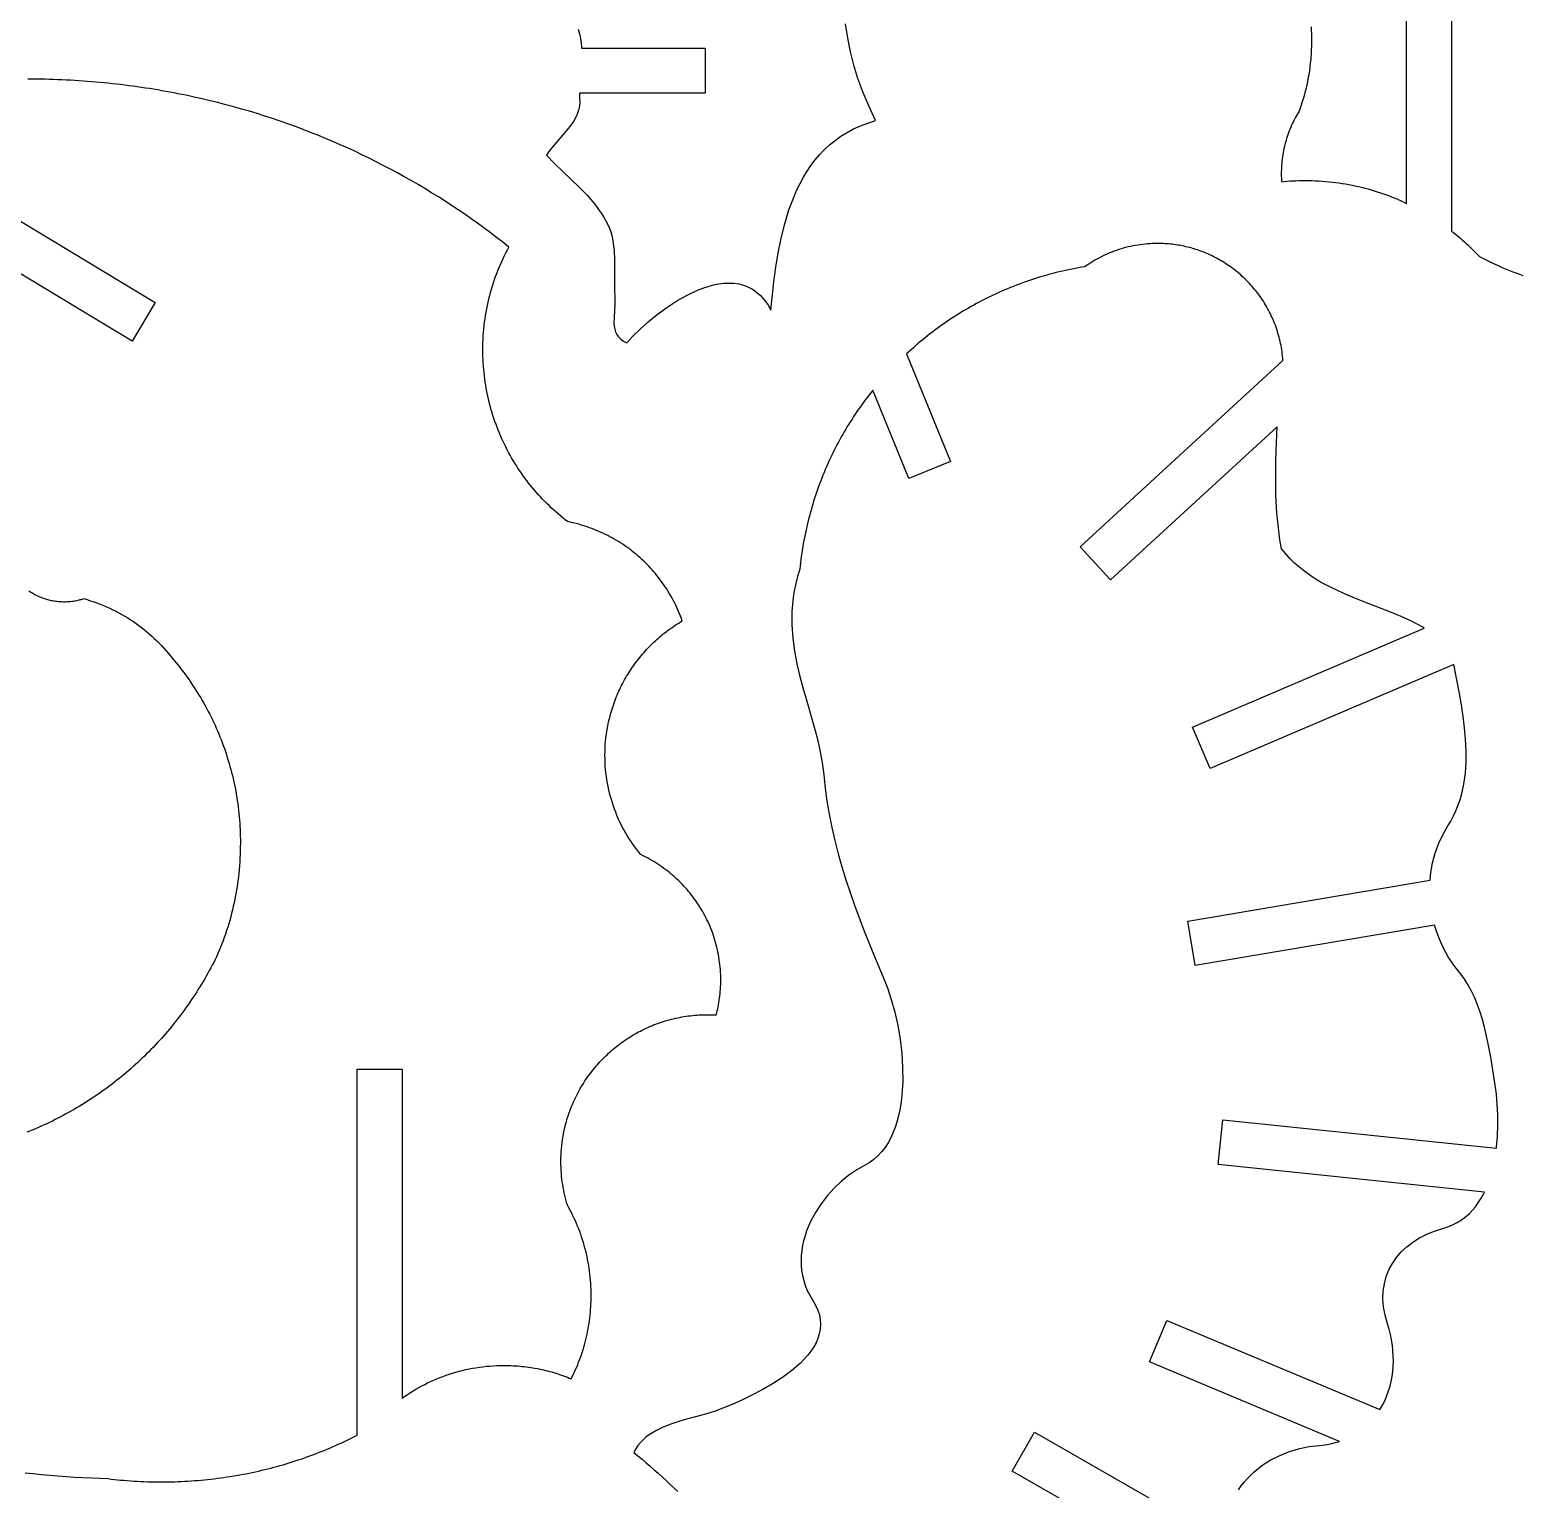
# Model space of a CAD drawing. Extents: x 296 to 476, y 465 to 753.
# Drawn here: x 346.6 to 397.6, y 596.5 to 646.4 of the extents above; entities that cross this region are included whole.
import ezdxf

# ---------------------------------------------------------------- set-up
doc = ezdxf.new("R2010")
doc.units = 0
doc.layers.add('Default_Layer', color=1, linetype='CONTINUOUS')

msp = doc.modelspace()

# ---------------------------------------------------------------- linework, layer by layer
at = {"layer": 'Default_Layer'}
for points in [[(390.433, 646.538), (390.439, 646.425), (390.443, 646.311), (390.446, 646.197), (390.447, 646.083), (390.446, 646.001), (390.445, 645.92), (390.443, 645.839), (390.44, 645.758), (390.436, 645.678), (390.431, 645.597), (390.425, 645.518), (390.419, 645.438), (390.411, 645.359), (390.403, 645.28), (390.394, 645.201), (390.384, 645.123), (390.373, 645.045), (390.362, 644.968), (390.349, 644.891), (390.336, 644.814), (390.322, 644.738), (390.308, 644.662), (390.292, 644.587), (390.276, 644.512), (390.259, 644.438), (390.241, 644.364), (390.223, 644.291), (390.204, 644.218), (390.184, 644.146), (390.163, 644.074), (390.142, 644.003), (390.12, 643.932), (390.098, 643.862), (390.074, 643.793), (390.05, 643.724), (390.025, 643.656), (389.99, 643.599), (389.955, 643.54), (389.921, 643.48), (389.889, 643.42), (389.857, 643.359), (389.826, 643.298), (389.796, 643.236), (389.767, 643.173), (389.74, 643.109), (389.713, 643.045), (389.687, 642.98), (389.662, 642.915), (389.639, 642.848), (389.616, 642.782), (389.595, 642.715), (389.575, 642.647), (389.555, 642.578), (389.537, 642.51), (389.521, 642.44), (389.505, 642.37), (389.49, 642.3), (389.477, 642.229), (389.465, 642.158), (389.454, 642.086), (389.444, 642.014), (389.436, 641.941), (389.429, 641.868), (389.423, 641.795), (389.418, 641.721), (389.415, 641.647), (389.413, 641.573), (389.412, 641.498), (389.413, 641.43), (389.415, 641.364), (389.417, 641.3), (389.421, 641.24), (389.512, 641.249), (389.607, 641.257), (389.704, 641.264), (389.804, 641.269), (389.906, 641.274), (390.009, 641.277), (390.114, 641.279), (390.219, 641.279), (390.337, 641.279), (390.455, 641.276), (390.573, 641.272), (390.69, 641.266), (390.806, 641.259), (390.922, 641.25), (391.038, 641.239), (391.153, 641.227), (391.268, 641.213), (391.382, 641.198), (391.495, 641.181), (391.608, 641.162), (391.72, 641.142), (391.831, 641.121), (391.942, 641.098), (392.052, 641.074), (392.161, 641.048), (392.27, 641.021), (392.377, 640.992), (392.484, 640.962), (392.591, 640.931), (392.696, 640.898), (392.801, 640.864), (392.904, 640.828), (393.007, 640.792), (393.109, 640.754), (393.21, 640.714), (393.31, 640.674), (393.409, 640.632), (393.507, 640.588), (393.604, 640.544), (393.7, 640.498), (393.7, 650.958)], [(395.237, 650.958), (395.237, 639.552), (395.302, 639.5), (395.366, 639.448), (395.429, 639.396), (395.492, 639.344), (395.553, 639.291), (395.614, 639.238), (395.675, 639.184), (395.734, 639.13), (395.793, 639.075), (395.851, 639.02), (395.909, 638.964), (395.966, 638.908), (396.022, 638.852), (396.078, 638.794), (396.134, 638.737), (396.189, 638.678), (396.346, 638.598), (396.506, 638.519), (396.667, 638.443), (396.83, 638.369), (396.994, 638.297), (397.16, 638.227), (397.328, 638.16), (397.498, 638.095), (397.668, 638.032)], [(365.366, 646.453), (365.416, 646.295), (365.451, 646.135), (365.472, 645.975), (365.482, 645.814), (365.482, 645.805), (369.713, 645.805), (369.713, 644.269), (365.408, 644.269), (365.417, 644.125), (365.422, 643.97), (365.408, 643.824), (365.377, 643.684), (365.331, 643.552), (365.272, 643.424), (365.201, 643.302), (365.033, 643.068), (364.843, 642.842), (364.645, 642.617), (364.455, 642.387), (364.367, 642.268), (364.287, 642.144), (364.559, 641.862), (364.839, 641.591), (365.402, 641.054), (365.671, 640.776), (365.924, 640.482), (366.042, 640.328), (366.154, 640.167), (366.258, 639.999), (366.355, 639.824), (366.424, 639.673), (366.48, 639.52), (366.524, 639.364), (366.557, 639.207), (366.598, 638.887), (366.612, 638.563), (366.604, 637.911), (366.604, 637.587), (366.62, 637.268), (366.624, 637.053), (366.61, 636.832), (366.593, 636.611), (366.59, 636.397), (366.599, 636.293), (366.616, 636.194), (366.646, 636.1), (366.688, 636.01), (366.746, 635.928), (366.822, 635.852), (366.916, 635.784), (367.033, 635.724), (367.24, 635.953), (367.485, 636.196), (367.763, 636.446), (368.067, 636.695), (368.393, 636.935), (368.735, 637.159), (369.09, 637.36), (369.45, 637.529), (369.632, 637.599), (369.813, 637.659), (369.993, 637.708), (370.171, 637.743), (370.347, 637.765), (370.521, 637.773), (370.691, 637.765), (370.857, 637.741), (371.018, 637.7), (371.174, 637.64), (371.323, 637.561), (371.466, 637.462), (371.602, 637.342), (371.73, 637.2), (371.849, 637.035), (371.959, 636.845), (372.06, 637.815), (372.127, 638.312), (372.208, 638.81), (372.308, 639.306), (372.429, 639.795), (372.575, 640.273), (372.658, 640.506), (372.748, 640.735), (372.847, 640.959), (372.953, 641.177), (373.069, 641.389), (373.193, 641.594), (373.327, 641.792), (373.47, 641.982), (373.624, 642.163), (373.789, 642.336), (373.965, 642.499), (374.152, 642.652), (374.351, 642.795), (374.562, 642.926), (374.786, 643.046), (375.024, 643.153), (375.275, 643.247), (375.539, 643.329), (375.306, 643.834), (375.105, 644.31), (374.934, 644.77), (374.791, 645.222), (374.675, 645.678), (374.583, 646.147), (374.514, 646.642)], [(346.449, 597.076), (346.728, 597.047), (347.009, 597.02), (347.29, 596.995), (347.574, 596.972), (347.858, 596.951), (348.143, 596.932), (348.43, 596.915), (348.717, 596.9), (349.006, 596.887), (349.295, 596.876), (349.398, 596.863), (349.504, 596.851), (349.61, 596.84), (349.719, 596.829), (349.829, 596.819), (349.94, 596.81), (350.053, 596.802), (350.167, 596.794), (350.282, 596.787), (350.399, 596.781), (350.516, 596.776), (350.633, 596.772), (350.752, 596.769), (350.871, 596.767), (350.99, 596.765), (351.11, 596.765), (351.225, 596.765), (351.339, 596.767), (351.453, 596.769), (351.567, 596.772), (351.681, 596.776), (351.794, 596.78), (351.907, 596.786), (352.02, 596.792), (352.133, 596.799), (352.246, 596.808), (352.358, 596.816), (352.47, 596.826), (352.581, 596.837), (352.693, 596.848), (352.804, 596.86), (352.915, 596.873), (353.025, 596.887), (353.136, 596.901), (353.246, 596.917), (353.356, 596.933), (353.465, 596.95), (353.574, 596.968), (353.683, 596.986), (353.791, 597.005), (353.899, 597.025), (354.007, 597.046), (354.115, 597.068), (354.222, 597.09), (354.329, 597.113), (354.435, 597.137), (354.541, 597.162), (354.647, 597.187), (354.753, 597.213), (354.858, 597.24), (354.962, 597.267), (355.066, 597.296), (355.17, 597.325), (355.274, 597.354), (355.377, 597.385), (355.48, 597.416), (355.582, 597.448), (355.684, 597.48), (355.785, 597.514), (355.887, 597.547), (355.987, 597.582), (356.087, 597.617), (356.187, 597.653), (356.287, 597.69), (356.385, 597.727), (356.484, 597.766), (356.582, 597.804), (356.68, 597.844), (356.777, 597.884), (356.873, 597.924), (356.969, 597.966), (357.065, 598.008), (357.16, 598.05), (357.255, 598.093), (357.349, 598.137), (357.443, 598.182), (357.536, 598.227), (357.629, 598.273), (357.721, 598.319), (357.813, 598.366), (357.813, 610.887), (359.349, 610.887), (359.349, 599.63), (359.44, 599.694), (359.533, 599.757), (359.627, 599.819), (359.722, 599.879), (359.819, 599.936), (359.917, 599.993), (360.016, 600.047), (360.117, 600.099), (360.218, 600.15), (360.321, 600.199), (360.425, 600.246), (360.531, 600.291), (360.637, 600.334), (360.744, 600.375), (360.853, 600.414), (360.962, 600.451), (361.072, 600.486), (361.184, 600.519), (361.296, 600.55), (361.409, 600.579), (361.524, 600.605), (361.639, 600.63), (361.754, 600.652), (361.871, 600.672), (361.989, 600.689), (362.107, 600.705), (362.226, 600.718), (362.345, 600.729), (362.466, 600.737), (362.587, 600.743), (362.708, 600.747), (362.831, 600.748), (362.908, 600.748), (362.985, 600.746), (363.062, 600.744), (363.139, 600.74), (363.216, 600.736), (363.292, 600.731), (363.368, 600.724), (363.443, 600.717), (363.519, 600.709), (363.593, 600.7), (363.668, 600.69), (363.742, 600.68), (363.816, 600.668), (363.889, 600.655), (363.962, 600.642), (364.035, 600.628), (364.107, 600.613), (364.178, 600.597), (364.249, 600.58), (364.32, 600.562), (364.39, 600.544), (364.46, 600.525), (364.529, 600.505), (364.598, 600.484), (364.666, 600.462), (364.733, 600.44), (364.8, 600.417), (364.867, 600.393), (364.932, 600.368), (364.998, 600.343), (365.062, 600.317), (365.126, 600.29), (365.166, 600.368), (365.205, 600.447), (365.243, 600.527), (365.279, 600.608), (365.315, 600.689), (365.349, 600.772), (365.383, 600.855), (365.415, 600.939), (365.446, 601.023), (365.476, 601.109), (365.504, 601.195), (365.532, 601.282), (365.558, 601.369), (365.583, 601.457), (365.607, 601.546), (365.63, 601.636), (365.651, 601.726), (365.671, 601.816), (365.69, 601.908), (365.707, 601.999), (365.723, 602.092), (365.738, 602.185), (365.752, 602.278), (365.764, 602.372), (365.774, 602.467), (365.784, 602.561), (365.792, 602.657), (365.798, 602.753), (365.803, 602.849), (365.807, 602.945), (365.809, 603.042), (365.81, 603.14), (365.809, 603.245), (365.806, 603.35), (365.802, 603.454), (365.796, 603.558), (365.789, 603.662), (365.779, 603.765), (365.768, 603.868), (365.756, 603.97), (365.742, 604.071), (365.726, 604.172), (365.709, 604.272), (365.69, 604.372), (365.669, 604.471), (365.647, 604.569), (365.624, 604.667), (365.599, 604.764), (365.572, 604.86), (365.545, 604.956), (365.515, 605.05), (365.485, 605.144), (365.452, 605.238), (365.419, 605.33), (365.384, 605.422), (365.348, 605.512), (365.31, 605.602), (365.271, 605.691), (365.231, 605.779), (365.189, 605.866), (365.147, 605.953), (365.103, 606.038), (365.057, 606.122), (365.011, 606.205), (364.983, 606.291), (364.958, 606.379), (364.934, 606.468), (364.911, 606.558), (364.89, 606.65), (364.871, 606.742), (364.853, 606.836), (364.837, 606.932), (364.823, 607.028), (364.811, 607.125), (364.8, 607.223), (364.791, 607.322), (364.784, 607.421), (364.779, 607.522), (364.777, 607.623), (364.776, 607.724), (364.777, 607.833), (364.78, 607.942), (364.786, 608.05), (364.794, 608.157), (364.804, 608.264), (364.817, 608.37), (364.831, 608.475), (364.848, 608.58), (364.867, 608.683), (364.888, 608.786), (364.911, 608.889), (364.936, 608.99), (364.963, 609.091), (364.992, 609.19), (365.024, 609.289), (365.057, 609.387), (365.092, 609.484), (365.129, 609.58), (365.168, 609.675), (365.208, 609.769), (365.251, 609.862), (365.295, 609.953), (365.341, 610.044), (365.389, 610.134), (365.439, 610.222), (365.49, 610.309), (365.543, 610.395), (365.598, 610.48), (365.654, 610.563), (365.712, 610.646), (365.771, 610.726), (365.832, 610.806), (365.876, 610.861), (365.921, 610.916), (365.966, 610.97), (366.012, 611.023), (366.059, 611.076), (366.106, 611.128), (366.154, 611.179), (366.203, 611.23), (366.253, 611.28), (366.303, 611.329), (366.354, 611.377), (366.405, 611.425), (366.457, 611.472), (366.51, 611.519), (366.563, 611.564), (366.617, 611.609), (366.672, 611.653), (366.727, 611.697), (366.783, 611.739), (366.839, 611.781), (366.896, 611.822), (366.954, 611.863), (367.012, 611.902), (367.071, 611.941), (367.13, 611.979), (367.19, 612.016), (367.25, 612.052), (367.311, 612.087), (367.373, 612.122), (367.435, 612.156), (367.497, 612.188), (367.56, 612.221), (367.624, 612.252), (367.688, 612.282), (367.752, 612.311), (367.817, 612.34), (367.882, 612.367), (367.948, 612.394), (368.014, 612.42), (368.081, 612.445), (368.148, 612.469), (368.216, 612.492), (368.284, 612.514), (368.352, 612.535), (368.421, 612.555), (368.491, 612.574), (368.56, 612.592), (368.63, 612.61), (368.701, 612.626), (368.772, 612.641), (368.843, 612.655), (368.914, 612.669), (368.986, 612.681), (369.058, 612.692), (369.131, 612.702), (369.204, 612.711), (369.277, 612.719), (369.35, 612.726), (369.424, 612.732), (369.498, 612.737), (369.573, 612.741), (369.647, 612.744), (369.722, 612.745), (369.797, 612.746), (369.874, 612.745), (369.948, 612.744), (370.02, 612.741), (370.088, 612.738), (370.106, 612.806), (370.123, 612.875), (370.139, 612.946), (370.154, 613.017), (370.168, 613.09), (370.18, 613.163), (370.192, 613.238), (370.203, 613.313), (370.212, 613.389), (370.22, 613.466), (370.227, 613.543), (370.233, 613.621), (370.237, 613.7), (370.241, 613.779), (370.243, 613.859), (370.243, 613.939), (370.242, 614.027), (370.24, 614.115), (370.236, 614.202), (370.23, 614.289), (370.223, 614.376), (370.215, 614.462), (370.204, 614.547), (370.193, 614.633), (370.179, 614.717), (370.164, 614.801), (370.148, 614.885), (370.13, 614.968), (370.111, 615.051), (370.091, 615.133), (370.068, 615.214), (370.045, 615.295), (370.02, 615.376), (369.994, 615.455), (369.966, 615.534), (369.937, 615.613), (369.907, 615.69), (369.875, 615.768), (369.842, 615.844), (369.807, 615.92), (369.772, 615.995), (369.735, 616.069), (369.696, 616.143), (369.657, 616.215), (369.616, 616.287), (369.574, 616.359), (369.531, 616.429), (369.487, 616.499), (369.441, 616.568), (369.394, 616.636), (369.346, 616.703), (369.297, 616.769), (369.247, 616.834), (369.195, 616.899), (369.143, 616.963), (369.089, 617.025), (369.035, 617.087), (368.979, 617.148), (368.922, 617.208), (368.864, 617.267), (368.806, 617.325), (368.746, 617.382), (368.685, 617.438), (368.623, 617.493), (368.56, 617.546), (368.496, 617.599), (368.431, 617.651), (368.366, 617.702), (368.299, 617.751), (368.231, 617.8), (368.163, 617.847), (368.094, 617.893), (368.023, 617.938), (367.952, 617.982), (367.881, 618.025), (367.808, 618.066), (367.734, 618.107), (367.66, 618.146), (367.585, 618.184), (367.509, 618.22), (367.438, 618.307), (367.369, 618.395), (367.302, 618.485), (367.237, 618.576), (367.174, 618.668), (367.112, 618.762), (367.053, 618.858), (366.995, 618.955), (366.94, 619.053), (366.886, 619.153), (366.835, 619.253), (366.785, 619.356), (366.738, 619.459), (366.693, 619.564), (366.65, 619.669), (366.61, 619.776), (366.571, 619.884), (366.535, 619.993), (366.501, 620.104), (366.469, 620.215), (366.44, 620.327), (366.413, 620.44), (366.389, 620.554), (366.367, 620.669), (366.347, 620.785), (366.33, 620.902), (366.316, 621.019), (366.304, 621.138), (366.295, 621.257), (366.288, 621.377), (366.284, 621.497), (366.283, 621.618), (366.284, 621.741), (366.288, 621.863), (366.295, 621.983), (366.304, 622.102), (366.316, 622.218), (366.33, 622.331), (366.346, 622.441), (366.364, 622.548), (366.378, 622.622), (366.393, 622.695), (366.409, 622.768), (366.426, 622.84), (366.444, 622.912), (366.462, 622.984), (366.482, 623.055), (366.502, 623.126), (366.524, 623.196), (366.546, 623.266), (366.569, 623.336), (366.594, 623.405), (366.619, 623.473), (366.644, 623.541), (366.671, 623.609), (366.699, 623.676), (366.727, 623.743), (366.757, 623.809), (366.787, 623.874), (366.818, 623.94), (366.85, 624.004), (366.883, 624.068), (366.917, 624.132), (366.951, 624.195), (366.986, 624.258), (367.022, 624.32), (367.059, 624.381), (367.097, 624.442), (367.135, 624.502), (367.174, 624.562), (367.214, 624.621), (367.255, 624.68), (367.297, 624.738), (367.339, 624.796), (367.382, 624.853), (367.426, 624.909), (367.47, 624.965), (367.515, 625.02), (367.561, 625.074), (367.608, 625.128), (367.656, 625.181), (367.704, 625.234), (367.752, 625.286), (367.802, 625.337), (367.852, 625.388), (367.903, 625.438), (367.955, 625.487), (368.007, 625.536), (368.06, 625.584), (368.113, 625.631), (368.167, 625.677), (368.222, 625.723), (368.278, 625.769), (368.334, 625.813), (368.39, 625.857), (368.448, 625.9), (368.506, 625.942), (368.564, 625.984), (368.623, 626.025), (368.683, 626.065), (368.743, 626.104), (368.804, 626.143), (368.866, 626.181), (368.928, 626.218), (368.898, 626.299), (368.867, 626.38), (368.835, 626.459), (368.802, 626.539), (368.767, 626.617), (368.732, 626.695), (368.695, 626.772), (368.657, 626.848), (368.618, 626.923), (368.577, 626.998), (368.536, 627.072), (368.493, 627.145), (368.449, 627.218), (368.405, 627.29), (368.359, 627.36), (368.312, 627.43), (368.264, 627.5), (368.214, 627.568), (368.164, 627.635), (368.113, 627.702), (368.061, 627.768), (368.008, 627.833), (367.953, 627.897), (367.898, 627.96), (367.842, 628.022), (367.785, 628.083), (367.727, 628.143), (367.667, 628.203), (367.607, 628.261), (367.546, 628.318), (367.485, 628.375), (367.422, 628.43), (367.358, 628.485), (367.294, 628.538), (367.228, 628.59), (367.162, 628.642), (367.095, 628.692), (367.027, 628.741), (366.958, 628.789), (366.888, 628.836), (366.818, 628.882), (366.747, 628.927), (366.675, 628.971), (366.602, 629.014), (366.528, 629.055), (366.454, 629.095), (366.379, 629.134), (366.303, 629.172), (366.227, 629.209), (366.15, 629.245), (366.072, 629.279), (365.993, 629.312), (365.914, 629.344), (365.834, 629.375), (365.753, 629.404), (365.672, 629.433), (365.59, 629.459), (365.508, 629.485), (365.425, 629.509), (365.341, 629.532), (365.257, 629.554), (365.172, 629.575), (365.087, 629.594), (365.001, 629.611), (364.919, 629.676), (364.837, 629.742), (364.757, 629.808), (364.677, 629.876), (364.599, 629.945), (364.521, 630.015), (364.445, 630.086), (364.369, 630.158), (364.295, 630.231), (364.221, 630.305), (364.149, 630.38), (364.078, 630.456), (364.007, 630.533), (363.938, 630.611), (363.87, 630.69), (363.803, 630.77), (363.737, 630.85), (363.672, 630.932), (363.609, 631.014), (363.546, 631.098), (363.485, 631.182), (363.425, 631.267), (363.366, 631.353), (363.308, 631.44), (363.252, 631.528), (363.196, 631.617), (363.142, 631.706), (363.089, 631.796), (363.038, 631.887), (362.988, 631.979), (362.938, 632.071), (362.891, 632.165), (362.844, 632.259), (362.799, 632.353), (362.755, 632.449), (362.713, 632.545), (362.671, 632.642), (362.632, 632.74), (362.593, 632.838), (362.556, 632.937), (362.52, 633.036), (362.486, 633.137), (362.453, 633.237), (362.421, 633.339), (362.391, 633.441), (362.363, 633.544), (362.336, 633.647), (362.31, 633.751), (362.286, 633.855), (362.263, 633.96), (362.242, 634.066), (362.222, 634.172), (362.204, 634.278), (362.187, 634.385), (362.172, 634.493), (362.158, 634.601), (362.146, 634.71), (362.135, 634.819), (362.126, 634.928), (362.119, 635.038), (362.113, 635.148), (362.109, 635.259), (362.107, 635.37), (362.106, 635.482), (362.107, 635.602), (362.11, 635.723), (362.115, 635.843), (362.121, 635.962), (362.13, 636.081), (362.14, 636.199), (362.152, 636.316), (362.166, 636.433), (362.182, 636.55), (362.2, 636.665), (362.219, 636.78), (362.24, 636.895), (362.263, 637.008), (362.287, 637.121), (362.314, 637.233), (362.341, 637.345), (362.371, 637.455), (362.402, 637.565), (362.435, 637.674), (362.469, 637.782), (362.505, 637.889), (362.542, 637.996), (362.581, 638.101), (362.622, 638.205), (362.664, 638.309), (362.707, 638.411), (362.752, 638.513), (362.798, 638.613), (362.846, 638.712), (362.895, 638.81), (362.946, 638.908), (362.998, 639.004), (362.788, 639.17), (362.575, 639.335), (362.361, 639.498), (362.145, 639.658), (361.928, 639.816), (361.708, 639.972), (361.487, 640.126), (361.264, 640.278), (361.039, 640.428), (360.813, 640.575), (360.585, 640.72), (360.355, 640.863), (360.124, 641.003), (359.891, 641.141), (359.656, 641.277), (359.42, 641.411), (359.182, 641.542), (358.943, 641.671), (358.702, 641.798), (358.46, 641.922), (358.216, 642.043), (357.971, 642.163), (357.724, 642.279), (357.475, 642.394), (357.226, 642.506), (356.974, 642.615), (356.722, 642.722), (356.468, 642.826), (356.213, 642.928), (355.956, 643.027), (355.698, 643.124), (355.439, 643.218), (355.178, 643.309), (354.916, 643.398), (354.653, 643.484), (354.388, 643.567), (354.123, 643.648), (353.856, 643.726), (353.588, 643.801), (353.319, 643.874), (353.048, 643.943), (352.777, 644.01), (352.504, 644.075), (352.23, 644.136), (352.093, 644.166), (351.955, 644.195), (351.817, 644.223), (351.679, 644.25), (351.541, 644.277), (351.402, 644.303), (351.263, 644.329), (351.124, 644.353), (350.985, 644.377), (350.845, 644.4), (350.705, 644.423), (350.565, 644.444), (350.425, 644.465), (350.284, 644.486), (350.143, 644.505), (350.002, 644.524), (349.861, 644.542), (349.719, 644.559), (349.577, 644.576), (349.435, 644.592), (349.293, 644.607), (349.151, 644.621), (349.008, 644.635), (348.865, 644.647), (348.722, 644.659), (348.578, 644.671), (348.435, 644.681), (348.291, 644.691), (348.147, 644.7), (348.003, 644.708), (347.858, 644.716), (347.713, 644.722), (347.569, 644.728), (347.424, 644.733), (347.278, 644.738), (347.133, 644.741), (346.987, 644.744), (346.841, 644.746), (346.695, 644.747), (346.549, 644.747)], [(342.278, 642.31), (350.903, 637.102), (350.109, 635.787), (350.109, 635.787), (341.271, 641.125)], [(387.95, 596.49), (388.044, 596.625), (388.146, 596.755), (388.254, 596.879), (388.369, 596.998), (388.49, 597.111), (388.75, 597.32), (389.033, 597.503), (389.337, 597.661), (389.66, 597.793), (390, 597.896), (390.355, 597.971), (390.723, 598.015), (390.911, 598.035), (391.092, 598.066), (391.266, 598.107), (391.404, 598.149), (384.909, 600.871), (385.503, 602.288), (392.785, 599.236), (392.81, 599.274), (392.89, 599.416), (392.962, 599.564), (393.026, 599.716), (393.083, 599.874), (393.131, 600.035), (393.171, 600.2), (393.202, 600.369), (393.225, 600.541), (393.24, 600.716), (393.246, 600.893), (393.244, 601.072), (393.233, 601.253), (393.213, 601.436), (393.184, 601.619), (393.146, 601.803), (393.099, 601.988), (393.043, 602.172), (392.961, 602.465), (392.91, 602.749), (392.89, 603.025), (392.9, 603.29), (392.937, 603.545), (393.003, 603.788), (393.094, 604.019), (393.211, 604.237), (393.352, 604.442), (393.517, 604.632), (393.703, 604.807), (393.911, 604.966), (394.138, 605.109), (394.385, 605.234), (394.65, 605.341), (394.932, 605.429), (395.107, 605.485), (395.272, 605.553), (395.428, 605.633), (395.573, 605.724), (395.709, 605.826), (395.835, 605.938), (395.952, 606.06), (396.061, 606.19), (396.161, 606.328), (396.253, 606.474), (396.337, 606.627), (396.361, 606.679), (387.258, 607.616), (387.416, 609.144), (396.772, 608.181), (396.777, 608.213), (396.809, 608.589), (396.822, 608.963), (396.818, 609.33), (396.799, 609.684), (396.767, 610.022), (396.725, 610.337), (396.575, 611.292), (396.48, 611.805), (396.362, 612.323), (396.292, 612.58), (396.214, 612.833), (396.126, 613.081), (396.028, 613.322), (395.919, 613.553), (395.797, 613.774), (395.663, 613.982), (395.514, 614.177), (395.308, 614.444), (395.123, 614.726), (394.961, 615.02), (394.822, 615.325), (394.706, 615.638), (394.656, 615.814), (386.469, 614.43), (386.213, 615.944), (394.5, 617.346), (394.528, 617.615), (394.589, 617.945), (394.677, 618.27), (394.793, 618.589), (394.937, 618.9), (395.11, 619.201), (395.211, 619.371), (395.302, 619.544), (395.383, 619.719), (395.454, 619.897), (395.517, 620.077), (395.571, 620.259), (395.654, 620.629), (395.707, 621.006), (395.734, 621.389), (395.736, 621.776), (395.718, 622.166), (395.683, 622.558), (395.633, 622.951), (395.572, 623.343), (395.503, 623.733), (395.309, 624.73), (386.983, 621.167), (386.379, 622.579), (394.302, 625.97), (394.249, 626.002), (393.887, 626.195), (393.51, 626.37), (393.121, 626.531), (392.325, 626.838), (391.924, 626.995), (391.527, 627.161), (391.137, 627.343), (390.758, 627.546), (390.573, 627.658), (390.393, 627.776), (390.217, 627.903), (390.046, 628.039), (389.881, 628.185), (389.721, 628.34), (389.568, 628.507), (389.422, 628.686), (389.368, 628.99), (389.324, 629.293), (389.262, 629.896), (389.231, 630.498), (389.222, 631.101), (389.231, 631.709), (389.25, 632.323), (389.269, 632.855), (383.568, 627.62), (382.529, 628.751), (389.469, 635.125), (389.463, 635.199), (389.456, 635.273), (389.448, 635.346), (389.438, 635.419), (389.428, 635.492), (389.416, 635.564), (389.403, 635.636), (389.388, 635.707), (389.373, 635.778), (389.356, 635.849), (389.339, 635.919), (389.32, 635.988), (389.3, 636.057), (389.279, 636.126), (389.257, 636.194), (389.233, 636.261), (389.209, 636.328), (389.184, 636.395), (389.157, 636.461), (389.13, 636.526), (389.101, 636.591), (389.071, 636.655), (389.041, 636.719), (389.009, 636.782), (388.977, 636.844), (388.943, 636.906), (388.908, 636.968), (388.873, 637.028), (388.836, 637.088), (388.799, 637.148), (388.76, 637.206), (388.721, 637.265), (388.68, 637.322), (388.639, 637.379), (388.597, 637.435), (388.554, 637.49), (388.51, 637.544), (388.465, 637.598), (388.419, 637.651), (388.373, 637.704), (388.326, 637.755), (388.277, 637.806), (388.228, 637.856), (388.178, 637.906), (388.128, 637.954), (388.076, 638.002), (388.024, 638.049), (387.971, 638.095), (387.917, 638.14), (387.862, 638.185), (387.807, 638.228), (387.751, 638.271), (387.694, 638.313), (387.637, 638.353), (387.578, 638.394), (387.519, 638.433), (387.46, 638.471), (387.4, 638.508), (387.339, 638.545), (387.277, 638.58), (387.215, 638.614), (387.152, 638.648), (387.088, 638.681), (387.024, 638.712), (386.973, 638.736), (386.922, 638.76), (386.87, 638.783), (386.818, 638.805), (386.765, 638.826), (386.712, 638.847), (386.658, 638.867), (386.603, 638.887), (386.549, 638.906), (386.494, 638.924), (386.438, 638.941), (386.382, 638.958), (386.325, 638.974), (386.268, 638.989), (386.211, 639.003), (386.153, 639.017), (386.095, 639.03), (386.037, 639.042), (385.978, 639.053), (385.919, 639.064), (385.859, 639.073), (385.799, 639.082), (385.739, 639.09), (385.679, 639.098), (385.618, 639.104), (385.557, 639.11), (385.496, 639.115), (385.434, 639.119), (385.372, 639.122), (385.31, 639.124), (385.248, 639.125), (385.185, 639.126), (385.098, 639.125), (385.011, 639.122), (384.925, 639.118), (384.839, 639.112), (384.754, 639.104), (384.669, 639.095), (384.585, 639.084), (384.501, 639.072), (384.417, 639.057), (384.335, 639.042), (384.253, 639.024), (384.171, 639.006), (384.09, 638.985), (384.01, 638.963), (383.931, 638.94), (383.852, 638.915), (383.774, 638.889), (383.696, 638.861), (383.62, 638.832), (383.544, 638.802), (383.469, 638.77), (383.394, 638.736), (383.321, 638.702), (383.248, 638.666), (383.176, 638.629), (383.105, 638.59), (383.035, 638.55), (382.966, 638.509), (382.898, 638.467), (382.831, 638.423), (382.764, 638.379), (382.699, 638.333), (382.588, 638.314), (382.477, 638.294), (382.366, 638.273), (382.256, 638.252), (382.146, 638.229), (382.037, 638.205), (381.928, 638.18), (381.82, 638.155), (381.712, 638.128), (381.605, 638.101), (381.498, 638.072), (381.391, 638.043), (381.285, 638.013), (381.18, 637.982), (381.075, 637.949), (380.97, 637.916), (380.866, 637.882), (380.763, 637.848), (380.66, 637.812), (380.557, 637.775), (380.455, 637.738), (380.354, 637.699), (380.253, 637.66), (380.152, 637.62), (380.052, 637.579), (379.953, 637.537), (379.854, 637.494), (379.756, 637.45), (379.658, 637.406), (379.561, 637.361), (379.464, 637.314), (379.368, 637.267), (379.272, 637.22), (379.177, 637.171), (379.082, 637.121), (378.988, 637.071), (378.895, 637.02), (378.802, 636.968), (378.71, 636.915), (378.618, 636.862), (378.527, 636.808), (378.436, 636.753), (378.346, 636.697), (378.257, 636.64), (378.168, 636.583), (378.08, 636.524), (377.992, 636.465), (377.905, 636.406), (377.819, 636.345), (377.733, 636.284), (377.648, 636.222), (377.563, 636.159), (377.479, 636.096), (377.396, 636.032), (377.313, 635.967), (377.231, 635.901), (377.149, 635.835), (377.068, 635.768), (376.988, 635.7), (376.909, 635.632), (376.83, 635.562), (376.751, 635.493), (376.674, 635.422), (376.597, 635.351), (378.103, 631.665), (376.68, 631.084), (376.68, 631.084), (375.445, 634.109), (375.381, 634.03), (375.319, 633.95), (375.257, 633.87), (375.196, 633.789), (375.135, 633.708), (375.076, 633.626), (375.016, 633.543), (374.958, 633.46), (374.9, 633.376), (374.843, 633.292), (374.787, 633.207), (374.731, 633.121), (374.677, 633.035), (374.622, 632.948), (374.569, 632.861), (374.516, 632.773), (374.464, 632.685), (374.413, 632.596), (374.363, 632.507), (374.313, 632.417), (374.264, 632.326), (374.216, 632.235), (374.168, 632.144), (374.122, 632.052), (374.076, 631.959), (374.031, 631.866), (373.986, 631.773), (373.943, 631.678), (373.9, 631.584), (373.858, 631.489), (373.817, 631.393), (373.777, 631.297), (373.737, 631.201), (373.699, 631.103), (373.661, 631.006), (373.624, 630.908), (373.588, 630.809), (373.552, 630.711), (373.518, 630.611), (373.484, 630.511), (373.451, 630.411), (373.419, 630.31), (373.388, 630.209), (373.358, 630.107), (373.329, 630.005), (373.3, 629.903), (373.273, 629.8), (373.246, 629.696), (373.22, 629.592), (373.195, 629.488), (373.171, 629.384), (373.148, 629.279), (373.126, 629.173), (373.105, 629.067), (373.084, 628.961), (373.065, 628.854), (373.047, 628.747), (373.029, 628.64), (373.012, 628.532), (372.997, 628.424), (372.982, 628.315), (372.968, 628.206), (372.955, 628.097), (372.944, 627.987), (372.868, 627.738), (372.806, 627.492), (372.756, 627.25), (372.718, 627.011), (372.692, 626.774), (372.676, 626.54), (372.67, 626.309), (372.673, 626.08), (372.704, 625.629), (372.764, 625.185), (372.848, 624.749), (372.949, 624.319), (373.064, 623.893), (373.185, 623.47), (373.428, 622.632), (373.539, 622.213), (373.636, 621.793), (373.713, 621.371), (373.765, 620.946), (373.812, 620.499), (373.875, 620.05), (373.953, 619.6), (374.044, 619.15), (374.148, 618.701), (374.263, 618.253), (374.388, 617.807), (374.523, 617.364), (374.815, 616.49), (375.13, 615.639), (375.461, 614.815), (375.798, 614.026), (375.943, 613.662), (376.076, 613.262), (376.194, 612.831), (376.294, 612.377), (376.374, 611.907), (376.431, 611.426), (376.463, 610.943), (376.466, 610.464), (376.439, 609.996), (376.412, 609.767), (376.377, 609.545), (376.333, 609.328), (376.28, 609.118), (376.217, 608.916), (376.144, 608.722), (376.06, 608.539), (375.966, 608.365), (375.861, 608.203), (375.744, 608.052), (375.616, 607.915), (375.476, 607.791), (375.323, 607.682), (375.157, 607.588), (374.892, 607.439), (374.628, 607.259), (374.371, 607.05), (374.124, 606.814), (373.892, 606.556), (373.677, 606.277), (373.484, 605.981), (373.317, 605.67), (373.18, 605.347), (373.124, 605.182), (373.077, 605.015), (373.039, 604.847), (373.011, 604.677), (372.993, 604.506), (372.987, 604.335), (372.991, 604.164), (373.008, 603.992), (373.037, 603.822), (373.078, 603.652), (373.133, 603.483), (373.202, 603.316), (373.285, 603.151), (373.383, 602.988), (373.484, 602.815), (373.561, 602.644), (373.614, 602.476), (373.644, 602.31), (373.653, 602.148), (373.642, 601.988), (373.612, 601.831), (373.565, 601.678), (373.5, 601.527), (373.42, 601.38), (373.325, 601.237), (373.218, 601.097), (373.098, 600.96), (372.967, 600.828), (372.826, 600.699), (372.677, 600.574), (372.357, 600.336), (372.016, 600.115), (371.664, 599.912), (371.309, 599.726), (370.96, 599.561), (370.628, 599.415), (370.047, 599.185), (369.833, 599.115), (369.595, 599.047), (369.075, 598.91), (368.804, 598.832), (368.535, 598.743), (368.272, 598.639), (368.022, 598.517), (367.791, 598.373), (367.684, 598.292), (367.585, 598.204), (367.493, 598.108), (367.409, 598.005), (367.335, 597.893), (367.27, 597.773), (367.412, 597.657), (367.553, 597.539), (367.693, 597.421), (367.831, 597.301), (367.968, 597.181), (368.105, 597.059), (368.24, 596.937), (368.374, 596.813), (368.506, 596.689), (368.638, 596.563), (368.769, 596.436)], [(346.578, 627.243), (346.643, 627.2), (346.711, 627.16), (346.78, 627.122), (346.85, 627.086), (346.922, 627.053), (346.995, 627.023), (347.07, 626.995), (347.145, 626.97), (347.222, 626.947), (347.261, 626.937), (347.3, 626.928), (347.34, 626.919), (347.38, 626.911), (347.42, 626.904), (347.46, 626.897), (347.5, 626.892), (347.541, 626.886), (347.582, 626.882), (347.623, 626.879), (347.664, 626.876), (347.706, 626.874), (347.748, 626.873), (347.79, 626.872), (347.834, 626.873), (347.878, 626.874), (347.922, 626.876), (347.966, 626.879), (348.009, 626.883), (348.052, 626.888), (348.095, 626.894), (348.137, 626.9), (348.179, 626.907), (348.22, 626.915), (348.261, 626.923), (348.301, 626.933), (348.34, 626.943), (348.379, 626.953), (348.418, 626.965), (348.455, 626.977), (348.571, 626.943), (348.685, 626.908), (348.798, 626.87), (348.91, 626.83), (349.021, 626.788), (349.131, 626.743), (349.239, 626.697), (349.346, 626.649), (349.451, 626.599), (349.556, 626.546), (349.659, 626.492), (349.76, 626.436), (349.861, 626.378), (349.959, 626.318), (350.057, 626.256), (350.153, 626.192), (350.248, 626.127), (350.341, 626.059), (350.433, 625.99), (350.523, 625.919), (350.612, 625.847), (350.699, 625.772), (350.784, 625.696), (350.869, 625.618), (350.951, 625.539), (351.032, 625.458), (351.112, 625.375), (351.189, 625.291), (351.266, 625.205), (351.34, 625.117), (351.413, 625.028), (351.484, 624.938), (351.552, 624.858), (351.618, 624.778), (351.684, 624.697), (351.749, 624.615), (351.813, 624.533), (351.876, 624.45), (351.939, 624.366), (352, 624.281), (352.061, 624.196), (352.12, 624.11), (352.179, 624.023), (352.237, 623.936), (352.294, 623.848), (352.35, 623.759), (352.405, 623.669), (352.459, 623.579), (352.512, 623.489), (352.564, 623.397), (352.616, 623.305), (352.666, 623.213), (352.715, 623.119), (352.764, 623.026), (352.811, 622.931), (352.857, 622.836), (352.903, 622.74), (352.947, 622.644), (352.99, 622.547), (353.033, 622.45), (353.074, 622.352), (353.114, 622.253), (353.153, 622.154), (353.192, 622.055), (353.229, 621.955), (353.265, 621.854), (353.3, 621.753), (353.334, 621.651), (353.366, 621.549), (353.398, 621.446), (353.429, 621.343), (353.458, 621.239), (353.486, 621.135), (353.514, 621.031), (353.54, 620.926), (353.565, 620.82), (353.588, 620.714), (353.611, 620.608), (353.633, 620.501), (353.653, 620.394), (353.672, 620.286), (353.69, 620.178), (353.707, 620.069), (353.722, 619.96), (353.737, 619.851), (353.75, 619.742), (353.762, 619.631), (353.772, 619.521), (353.782, 619.41), (353.79, 619.299), (353.797, 619.188), (353.803, 619.076), (353.807, 618.964), (353.811, 618.851), (353.813, 618.739), (353.813, 618.626), (353.812, 618.493), (353.81, 618.362), (353.805, 618.231), (353.799, 618.1), (353.792, 617.97), (353.782, 617.84), (353.771, 617.711), (353.758, 617.583), (353.744, 617.455), (353.728, 617.327), (353.71, 617.201), (353.691, 617.075), (353.67, 616.949), (353.648, 616.824), (353.624, 616.701), (353.598, 616.577), (353.571, 616.455), (353.543, 616.333), (353.513, 616.212), (353.482, 616.093), (353.449, 615.973), (353.415, 615.855), (353.379, 615.738), (353.342, 615.621), (353.303, 615.506), (353.264, 615.391), (353.222, 615.278), (353.18, 615.165), (353.136, 615.054), (353.091, 614.944), (353.044, 614.834), (352.997, 614.726), (352.949, 614.631), (352.901, 614.536), (352.852, 614.441), (352.802, 614.347), (352.751, 614.254), (352.7, 614.161), (352.647, 614.069), (352.594, 613.977), (352.541, 613.885), (352.486, 613.794), (352.431, 613.704), (352.375, 613.614), (352.319, 613.525), (352.262, 613.436), (352.204, 613.348), (352.145, 613.26), (352.085, 613.173), (352.025, 613.087), (351.964, 613.001), (351.903, 612.915), (351.841, 612.83), (351.778, 612.746), (351.714, 612.662), (351.65, 612.579), (351.585, 612.497), (351.519, 612.415), (351.453, 612.333), (351.386, 612.253), (351.319, 612.172), (351.25, 612.093), (351.181, 612.014), (351.112, 611.936), (351.042, 611.858), (350.971, 611.781), (350.899, 611.704), (350.827, 611.628), (350.755, 611.553), (350.681, 611.478), (350.607, 611.404), (350.533, 611.331), (350.458, 611.258), (350.382, 611.186), (350.305, 611.115), (350.229, 611.044), (350.151, 610.974), (350.073, 610.905), (349.994, 610.836), (349.915, 610.768), (349.835, 610.701), (349.754, 610.634), (349.673, 610.568), (349.592, 610.503), (349.51, 610.439), (349.427, 610.375), (349.344, 610.312), (349.26, 610.249), (349.176, 610.187), (349.091, 610.126), (349.006, 610.066), (348.92, 610.007), (348.833, 609.948), (348.746, 609.89), (348.659, 609.832), (348.571, 609.776), (348.483, 609.72), (348.394, 609.665), (348.304, 609.61), (348.214, 609.557), (348.124, 609.504), (348.033, 609.452), (347.941, 609.401), (347.849, 609.35), (347.757, 609.3), (347.664, 609.251), (347.571, 609.203), (347.477, 609.156), (347.383, 609.109), (347.288, 609.063), (347.193, 609.018), (347.098, 608.974), (347.002, 608.931), (346.905, 608.888), (346.808, 608.847), (346.711, 608.806), (346.613, 608.766), (346.515, 608.727)], [(387.348, 593.039), (380.207, 597.129), (380.97, 598.462), (387.445, 594.753)]]:
    msp.add_lwpolyline(points, dxfattribs=at)

doc.saveas('drawing.dxf')
